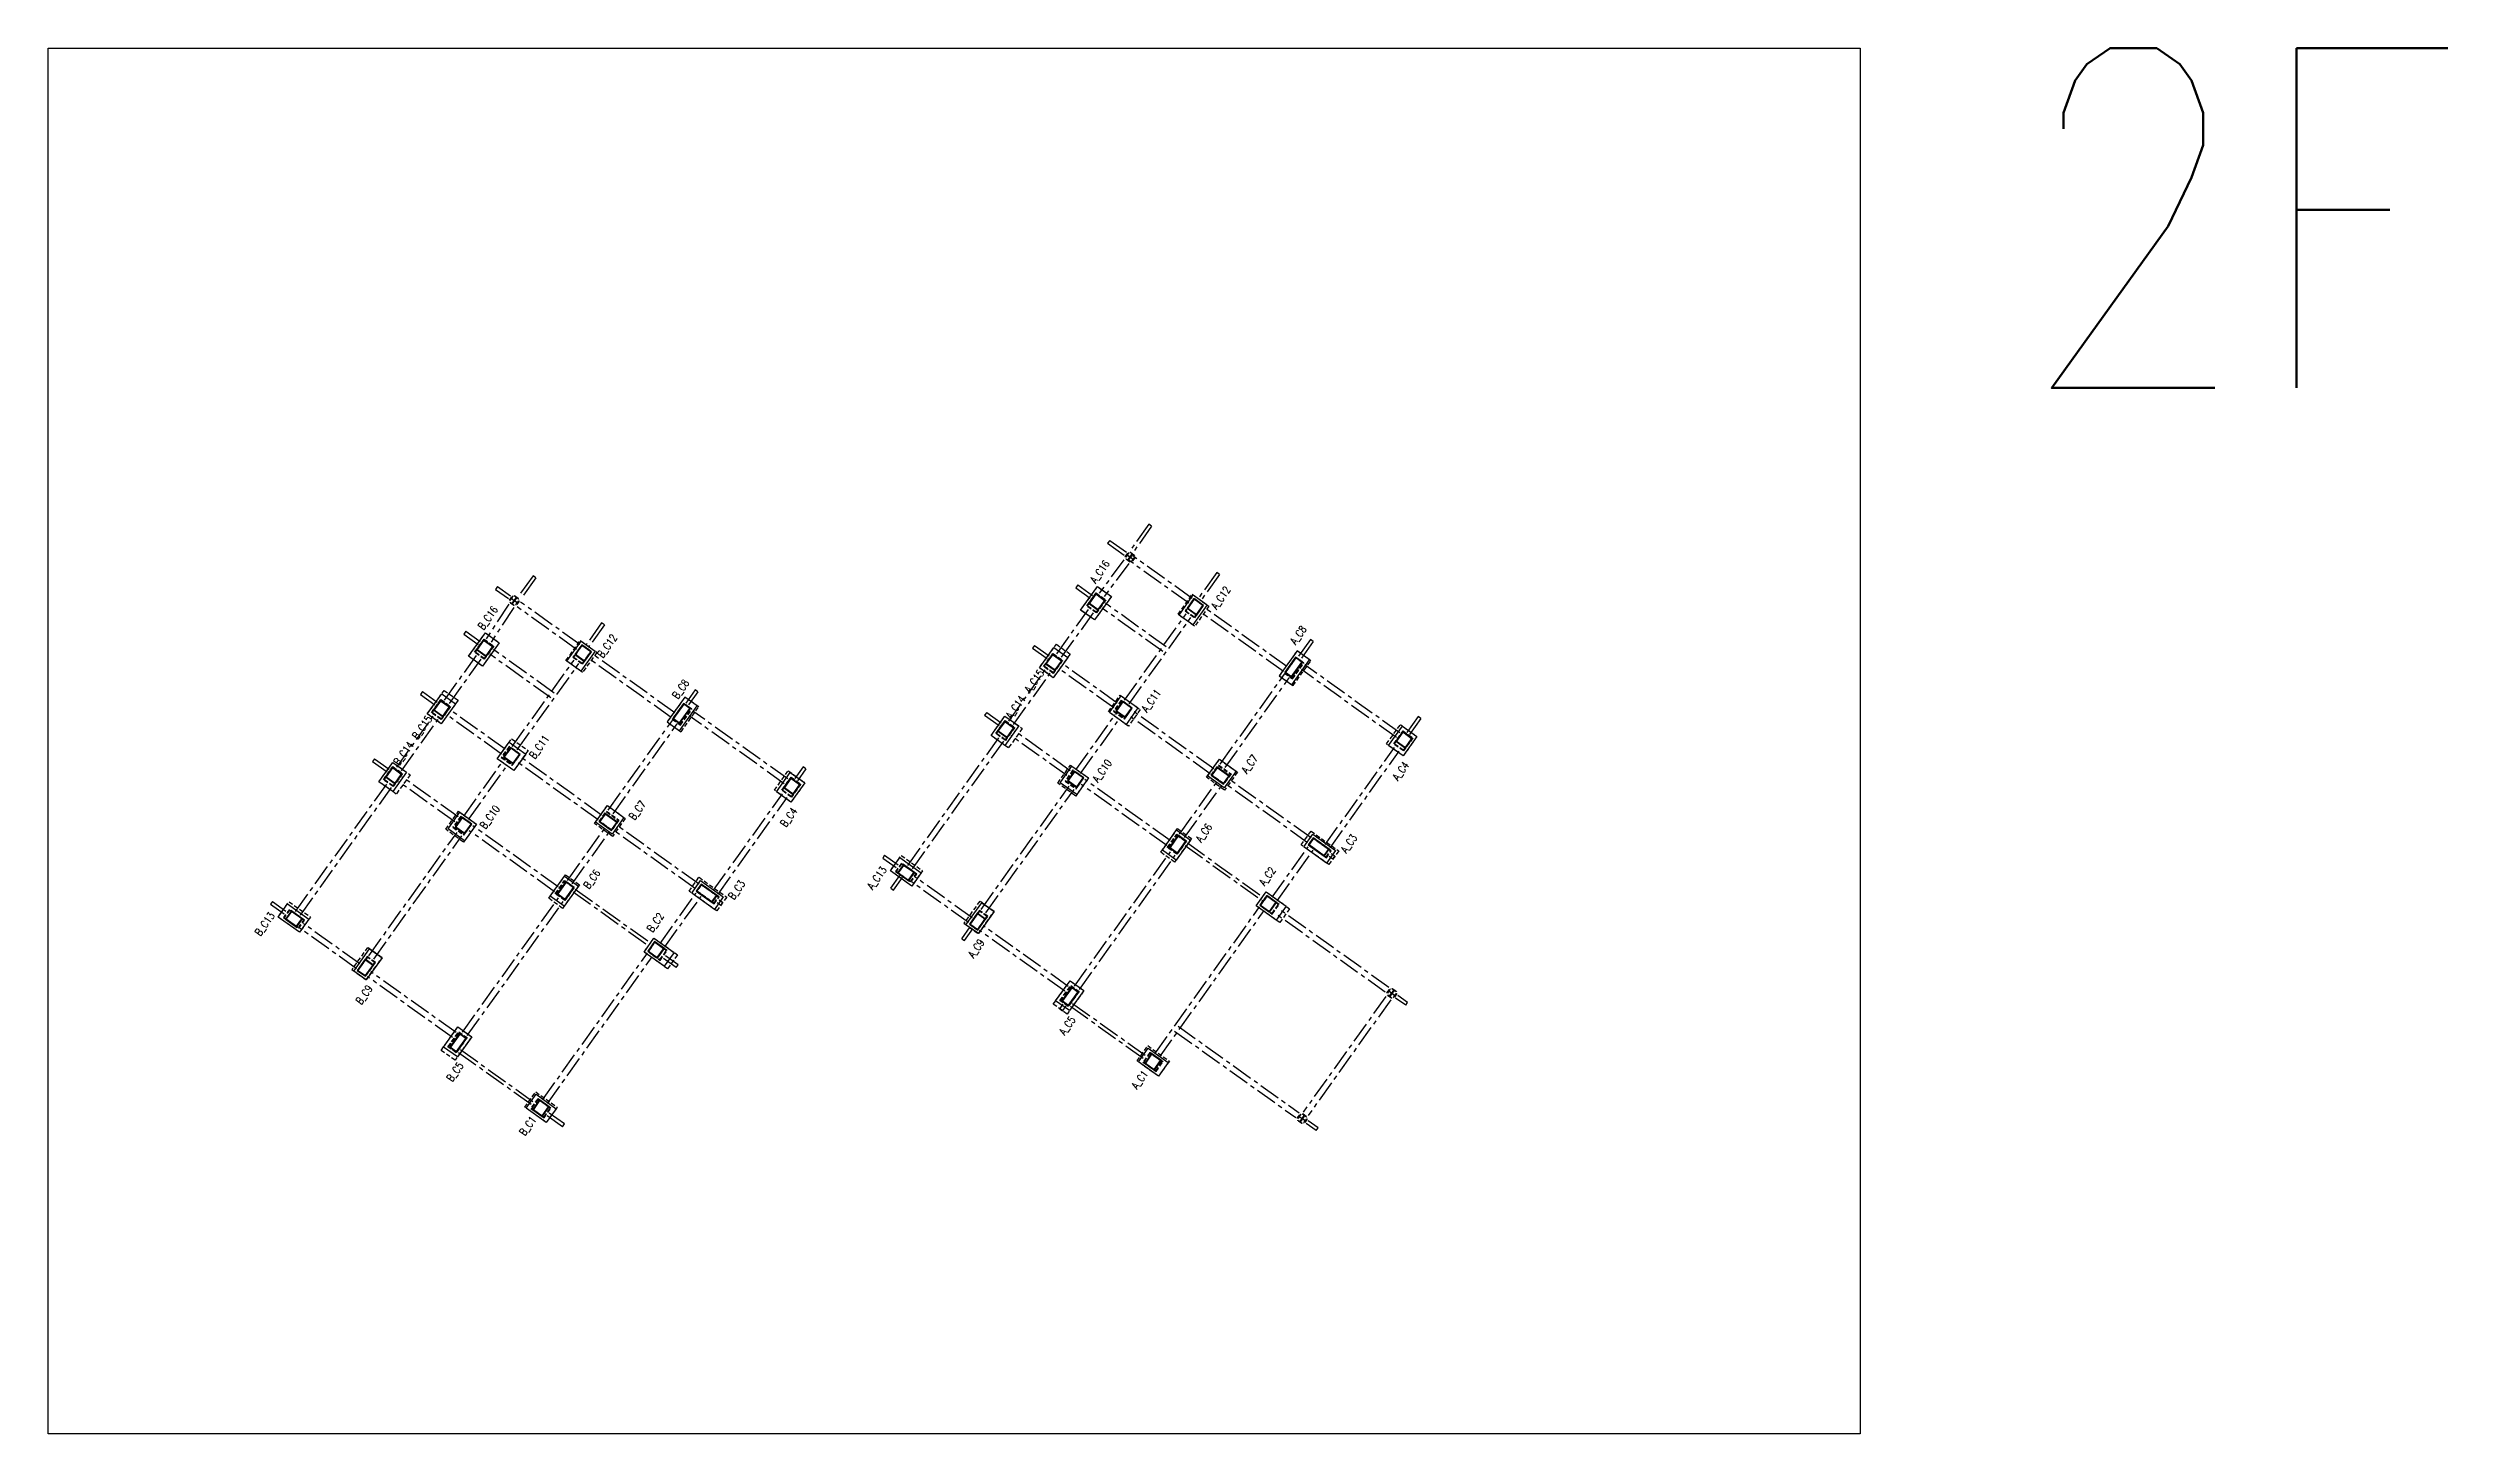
# Model space of a CAD drawing. Header units: millimetres. Extents: x 50002 to 69886, y 27475 to 200427.
# Drawn here: x 50002 to 64126, y 45786 to 53941 of the extents above; entities that cross this region are included whole.
import ezdxf
from ezdxf.enums import TextEntityAlignment as Align

# ---------------------------------------------------------------- set-up
doc = ezdxf.new("R2010")
doc.units = ezdxf.units.MM
doc.header["$LTSCALE"] = 100
doc.header["$MEASUREMENT"] = 0
doc.linetypes.add('CENTER', pattern=[2, 1.25, -0.25, 0.25, -0.25])
doc.linetypes.add('HIDDEN', pattern=[0.375, 0.25, -0.125])
for name, color, linetype in [('TC-COLUMN', 1, 'Continuous'), ('TC-TC', 4, 'Continuous'), ('TC-虛柱', 4, 'HIDDEN'), ('TC-虛鋼柱', 4, 'HIDDEN'), ('TC-鋼柱', 11, 'Continuous')]:
    doc.layers.add(name, color=color, linetype=linetype)
doc.layers.add('TC-鋼粱(隱藏)', color=183, linetype='CENTER', plot=False)
doc.styles.get("Standard").update_dxf_attribs({"font": 'txt.shx', "width": 0.8, "bigfont": 'ae.shx'})

msp = doc.modelspace()

# ---------------------------------------------------------------- linework, layer by layer
at = {"layer": 'Defpoints'}
msp.add_lwpolyline([(50002, 53941), (60666, 53941), (60666, 45786), (50002, 45786)], close=True, dxfattribs=at)
at = {"layer": 'TC-COLUMN'}
for points in [[(56260, 50714), (56161, 50576), (56079, 50634), (56178, 50772)], [(56658, 50605), (56742, 50723), (56824, 50664), (56740, 50547)], [(52477, 50362), (52576, 50500), (52657, 50442), (52558, 50304)], [(53056, 50333), (53140, 50451), (53221, 50393), (53137, 50275)], [(55837, 50295), (55921, 50413), (56003, 50354), (55918, 50236)], [(57248, 50248), (57321, 50195), (57426, 50342), (57353, 50394)], [(52234, 50023), (52319, 50141), (52400, 50082), (52316, 49965)], [(53645, 49976), (53719, 49924), (53823, 50070), (53750, 50122)], [(55552, 49896), (55633, 50010), (55715, 49952), (55633, 49838)], [(56318, 50129), (56415, 50059), (56346, 49961), (56248, 50031)], [(57891, 49837), (57973, 49951), (58058, 49890), (57977, 49776)], [(51949, 49624), (52031, 49738), (52112, 49680), (52031, 49566)], [(52715, 49857), (52813, 49787), (52743, 49690), (52646, 49759)], [(56896, 49756), (56994, 49686), (56924, 49588), (56826, 49658)], [(54289, 49565), (54370, 49679), (54456, 49618), (54374, 49504)], [(56028, 49716), (56125, 49646), (56056, 49548), (55958, 49618)], [(52425, 49444), (52523, 49374), (52453, 49276), (52356, 49346)], [(53294, 49484), (53391, 49414), (53321, 49316), (53224, 49386)], [(56560, 49222), (56644, 49340), (56725, 49281), (56641, 49163)], [(57392, 49241), (57445, 49315), (57579, 49219), (57526, 49145)], [(55085, 49010), (54959, 49100), (55014, 49178), (55140, 49087)], [(52957, 48950), (53042, 49068), (53123, 49010), (53039, 48892)], [(53790, 48969), (53842, 49043), (53976, 48947), (53924, 48873)], [(51482, 48738), (51356, 48828), (51411, 48906), (51537, 48816)], [(55497, 48912), (55570, 48860), (55477, 48730), (55404, 48782)], [(57230, 48810), (57112, 48894), (57171, 48976), (57288, 48891)], [(51894, 48640), (51968, 48588), (51874, 48458), (51801, 48510)], [(53628, 48538), (53510, 48622), (53568, 48704), (53686, 48619)], [(55932, 48335), (56017, 48453), (56098, 48395), (56014, 48277)], [(52330, 48063), (52414, 48181), (52495, 48123), (52411, 48005)], [(56537, 47891), (56419, 47975), (56477, 48057), (56595, 47972)], [(52934, 47619), (52816, 47703), (52874, 47785), (52992, 47700)]]:
    msp.add_lwpolyline(points, close=True, dxfattribs=at)
at = {"layer": 'TC-虛柱'}
for points in [[(56079, 50634), (56178, 50772), (56260, 50714), (56161, 50576)], [(56652, 50609), (56736, 50727), (56834, 50657), (56750, 50539)], [(52477, 50362), (52576, 50500), (52657, 50442), (52558, 50304)], [(53050, 50337), (53134, 50455), (53232, 50385), (53147, 50267)], [(55837, 50295), (55936, 50433), (56017, 50375), (55918, 50236)], [(57248, 50248), (57329, 50190), (57434, 50336), (57353, 50394)], [(52234, 50023), (52333, 50161), (52415, 50103), (52316, 49965)], [(53645, 49976), (53727, 49918), (53831, 50064), (53750, 50122)], [(55633, 50010), (55735, 49937), (55654, 49823), (55552, 49896)], [(56312, 50133), (56430, 50049), (56360, 49951), (56242, 50036)], [(52646, 49759), (52730, 49877), (52827, 49808), (52743, 49690)], [(57879, 49846), (57961, 49960), (58058, 49890), (57977, 49776)], [(52031, 49738), (52133, 49665), (52051, 49551), (51949, 49624)], [(56020, 49721), (56125, 49646), (56050, 49540), (55944, 49616)], [(56896, 49756), (57002, 49680), (56926, 49574), (56820, 49650)], [(54277, 49574), (54358, 49688), (54456, 49618), (54374, 49504)], [(52417, 49450), (52523, 49374), (52447, 49268), (52342, 49344)], [(53294, 49484), (53399, 49408), (53324, 49302), (53218, 49378)], [(56551, 49209), (56650, 49348), (56731, 49290), (56632, 49151)], [(55023, 49190), (55149, 49100), (55085, 49010), (54959, 49100)], [(52949, 48938), (53047, 49076), (53129, 49018), (53030, 48879)], [(51420, 48918), (51546, 48828), (51482, 48738), (51356, 48828)], [(55570, 48860), (55485, 48921), (55392, 48791), (55477, 48730)], [(57251, 48795), (57112, 48894), (57171, 48976), (57309, 48877)], [(51968, 48588), (51882, 48649), (51789, 48519), (51874, 48458)], [(53648, 48523), (53510, 48622), (53568, 48704), (53706, 48605)], [(55918, 48315), (56017, 48453), (56098, 48395), (55999, 48257)], [(52315, 48043), (52414, 48181), (52495, 48123), (52397, 47985)], [(56474, 48071), (56601, 47980), (56537, 47891), (56411, 47981)], [(52872, 47799), (52998, 47709), (52934, 47619), (52808, 47709)]]:
    msp.add_lwpolyline(points, close=True, dxfattribs=at)
for points in [[(57377, 49252), (57435, 49333), (57598, 49217), (57540, 49136), (57377, 49252)], [(53775, 48980), (53833, 49062), (53996, 48945), (53937, 48864), (53775, 48980)]]:
    msp.add_lwpolyline(points, dxfattribs=at)
at = {"layer": 'TC-虛鋼柱'}
for points in [[(56342, 50948), (56359, 50972), (56362, 50971), (56353, 50959), (56370, 50947), (56383, 50964), (56371, 50972), (56373, 50975), (56397, 50957), (56396, 50955), (56384, 50963), (56372, 50946), (56389, 50934), (56397, 50945), (56400, 50943), (56382, 50919), (56380, 50921), (56388, 50932), (56371, 50944), (56359, 50927), (56370, 50919), (56368, 50916), (56344, 50934), (56346, 50936), (56357, 50928), (56369, 50945), (56352, 50958), (56344, 50946)], [(56342, 50948), (56359, 50972), (56362, 50971), (56353, 50959), (56370, 50947), (56383, 50964), (56371, 50972), (56373, 50975), (56397, 50957), (56396, 50955), (56384, 50963), (56372, 50946), (56389, 50934), (56397, 50945), (56400, 50943), (56382, 50919), (56380, 50921), (56388, 50932), (56371, 50944), (56359, 50927), (56370, 50919), (56368, 50916), (56344, 50934), (56346, 50936), (56357, 50928), (56369, 50945), (56352, 50958), (56344, 50946)], [(52717, 50692), (52734, 50716), (52737, 50715), (52729, 50703), (52746, 50691), (52758, 50708), (52747, 50716), (52748, 50719), (52773, 50701), (52771, 50699), (52760, 50707), (52747, 50690), (52764, 50678), (52773, 50689), (52775, 50687), (52758, 50663), (52755, 50665), (52763, 50676), (52746, 50688), (52734, 50671), (52745, 50663), (52744, 50661), (52719, 50678), (52721, 50680), (52732, 50672), (52745, 50689), (52727, 50702), (52719, 50690)], [(52717, 50692), (52734, 50716), (52737, 50715), (52729, 50703), (52746, 50691), (52758, 50708), (52747, 50716), (52748, 50719), (52773, 50701), (52771, 50699), (52760, 50707), (52747, 50690), (52764, 50678), (52773, 50689), (52775, 50687), (52758, 50663), (52755, 50665), (52763, 50676), (52746, 50688), (52734, 50671), (52745, 50663), (52744, 50661), (52719, 50678), (52721, 50680), (52732, 50672), (52745, 50689), (52727, 50702), (52719, 50690)], [(56170, 50735), (56227, 50694), (56172, 50617), (56115, 50658)], [(56170, 50735), (56227, 50694), (56172, 50617), (56115, 50658)], [(56171, 50731), (56223, 50693), (56171, 50621), (56119, 50658)], [(56171, 50731), (56223, 50693), (56171, 50621), (56119, 50658)], [(56751, 50588), (56803, 50661), (56746, 50702), (56694, 50629)], [(56751, 50588), (56803, 50661), (56746, 50702), (56694, 50629)], [(56750, 50592), (56799, 50660), (56747, 50698), (56698, 50629)], [(56750, 50592), (56799, 50660), (56747, 50698), (56698, 50629)], [(52568, 50463), (52625, 50422), (52569, 50345), (52512, 50386)], [(52568, 50463), (52625, 50422), (52569, 50345), (52512, 50386)], [(52568, 50459), (52620, 50422), (52569, 50349), (52517, 50386)], [(52568, 50459), (52620, 50422), (52569, 50349), (52517, 50386)], [(53148, 50316), (53200, 50389), (53144, 50430), (53091, 50357)], [(53148, 50316), (53200, 50389), (53144, 50430), (53091, 50357)], [(53147, 50320), (53196, 50388), (53144, 50426), (53095, 50357)], [(53147, 50320), (53196, 50388), (53144, 50426), (53095, 50357)], [(55916, 50379), (55973, 50339), (55918, 50261), (55861, 50302)], [(55916, 50379), (55973, 50339), (55918, 50261), (55861, 50302)], [(55917, 50375), (55969, 50338), (55917, 50266), (55865, 50303)], [(55917, 50375), (55969, 50338), (55917, 50266), (55865, 50303)], [(57326, 50229), (57393, 50322), (57344, 50357), (57278, 50263)], [(57326, 50229), (57393, 50322), (57344, 50357), (57278, 50263)], [(57326, 50233), (57389, 50321), (57345, 50353), (57282, 50264)], [(57326, 50233), (57389, 50321), (57345, 50353), (57282, 50264)], [(52314, 50108), (52371, 50067), (52315, 49990), (52258, 50030)], [(52314, 50108), (52371, 50067), (52315, 49990), (52258, 50030)], [(52314, 50103), (52366, 50066), (52315, 49994), (52263, 50031)], [(52314, 50103), (52366, 50066), (52315, 49994), (52263, 50031)], [(53724, 49957), (53791, 50050), (53742, 50085), (53675, 49992)], [(53724, 49957), (53791, 50050), (53742, 50085), (53675, 49992)], [(53723, 49961), (53787, 50050), (53743, 50081), (53679, 49992)], [(53723, 49961), (53787, 50050), (53743, 50081), (53679, 49992)], [(56337, 49992), (56383, 50057), (56318, 50104), (56272, 50039)], [(56337, 49992), (56383, 50057), (56318, 50104), (56272, 50039)], [(56336, 49996), (56379, 50057), (56319, 50100), (56276, 50040)], [(56336, 49996), (56379, 50057), (56319, 50100), (56276, 50040)], [(55634, 49985), (55691, 49944), (55636, 49867), (55579, 49908)], [(55634, 49985), (55691, 49944), (55636, 49867), (55579, 49908)], [(55635, 49981), (55687, 49943), (55635, 49871), (55583, 49908)], [(55635, 49981), (55687, 49943), (55635, 49871), (55583, 49908)], [(57977, 49923), (58034, 49882), (57979, 49805), (57922, 49846)], [(57977, 49923), (58034, 49882), (57979, 49805), (57922, 49846)], [(57978, 49919), (58030, 49882), (57978, 49809), (57926, 49846)], [(57978, 49919), (58030, 49882), (57978, 49809), (57926, 49846)], [(52734, 49720), (52781, 49785), (52716, 49832), (52669, 49767)], [(52734, 49720), (52781, 49785), (52716, 49832), (52669, 49767)], [(52734, 49725), (52777, 49785), (52717, 49828), (52674, 49768)], [(52734, 49725), (52777, 49785), (52717, 49828), (52674, 49768)], [(56891, 49723), (56964, 49670), (56920, 49609), (56847, 49662)], [(56891, 49723), (56964, 49670), (56920, 49609), (56847, 49662)], [(52031, 49713), (52088, 49672), (52033, 49595), (51976, 49636)], [(52031, 49713), (52088, 49672), (52033, 49595), (51976, 49636)], [(52032, 49709), (52084, 49672), (52032, 49599), (51980, 49636)], [(52032, 49709), (52084, 49672), (52032, 49599), (51980, 49636)], [(54375, 49651), (54432, 49610), (54377, 49533), (54320, 49574)], [(54375, 49651), (54432, 49610), (54377, 49533), (54320, 49574)], [(54376, 49647), (54428, 49610), (54376, 49537), (54324, 49574)], [(54376, 49647), (54428, 49610), (54376, 49537), (54324, 49574)], [(56052, 49582), (56098, 49647), (56033, 49693), (55987, 49628)], [(56052, 49582), (56098, 49647), (56033, 49693), (55987, 49628)], [(56051, 49586), (56094, 49646), (56034, 49689), (55991, 49629)], [(56051, 49586), (56094, 49646), (56034, 49689), (55991, 49629)], [(56891, 49718), (56960, 49669), (56920, 49613), (56851, 49662)], [(56891, 49718), (56960, 49669), (56920, 49613), (56851, 49662)], [(53288, 49451), (53362, 49398), (53318, 49337), (53245, 49390)], [(53288, 49451), (53362, 49398), (53318, 49337), (53245, 49390)], [(53289, 49446), (53357, 49398), (53317, 49341), (53249, 49390)], [(53289, 49446), (53357, 49398), (53317, 49341), (53249, 49390)], [(52449, 49310), (52496, 49375), (52431, 49421), (52384, 49356)], [(52449, 49310), (52496, 49375), (52431, 49421), (52384, 49356)], [(52449, 49314), (52492, 49374), (52432, 49417), (52389, 49357)], [(52449, 49314), (52492, 49374), (52432, 49417), (52389, 49357)], [(56645, 49315), (56702, 49274), (56646, 49197), (56589, 49237)], [(56645, 49315), (56702, 49274), (56646, 49197), (56589, 49237)], [(56645, 49310), (56697, 49273), (56646, 49201), (56594, 49238)], [(56645, 49310), (56697, 49273), (56646, 49201), (56594, 49238)], [(57525, 49177), (57554, 49218), (57448, 49294), (57419, 49253)], [(57525, 49177), (57554, 49218), (57448, 49294), (57419, 49253)], [(57524, 49181), (57550, 49217), (57449, 49289), (57423, 49254)], [(57524, 49181), (57550, 49217), (57449, 49289), (57423, 49254)], [(53042, 49043), (53099, 49002), (53044, 48925), (52987, 48965)], [(53042, 49043), (53099, 49002), (53044, 48925), (52987, 48965)], [(53043, 49039), (53095, 49001), (53043, 48929), (52991, 48966)], [(53043, 49039), (53095, 49001), (53043, 48929), (52991, 48966)], [(53922, 48905), (53951, 48946), (53846, 49022), (53817, 48981)], [(53922, 48905), (53951, 48946), (53846, 49022), (53817, 48981)], [(53922, 48910), (53947, 48945), (53846, 49017), (53821, 48982)], [(53922, 48910), (53947, 48945), (53846, 49017), (53821, 48982)], [(55079, 49033), (55114, 49081), (55025, 49145), (54990, 49096)], [(55079, 49033), (55114, 49081), (55025, 49145), (54990, 49096)], [(55078, 49037), (55110, 49081), (55025, 49141), (54994, 49097)], [(55078, 49037), (55110, 49081), (55025, 49141), (54994, 49097)], [(51477, 48761), (51512, 48809), (51422, 48873), (51387, 48825)], [(51477, 48761), (51512, 48809), (51422, 48873), (51387, 48825)], [(57207, 48845), (57247, 48902), (57174, 48955), (57133, 48898)], [(57207, 48845), (57247, 48902), (57174, 48955), (57133, 48898)], [(57206, 48849), (57243, 48902), (57175, 48950), (57137, 48898)], [(57206, 48849), (57243, 48902), (57175, 48950), (57137, 48898)], [(51476, 48765), (51507, 48809), (51423, 48869), (51391, 48825)], [(51476, 48765), (51507, 48809), (51423, 48869), (51391, 48825)], [(55473, 48751), (55532, 48832), (55483, 48867), (55425, 48786)], [(55473, 48751), (55532, 48832), (55483, 48867), (55425, 48786)], [(55473, 48755), (55527, 48831), (55483, 48863), (55429, 48786)], [(55473, 48755), (55527, 48831), (55483, 48863), (55429, 48786)], [(51871, 48479), (51929, 48560), (51880, 48595), (51822, 48514)], [(51871, 48479), (51929, 48560), (51880, 48595), (51822, 48514)], [(51870, 48483), (51925, 48559), (51881, 48591), (51826, 48514)], [(51870, 48483), (51925, 48559), (51881, 48591), (51826, 48514)], [(53604, 48573), (53645, 48630), (53572, 48683), (53531, 48626)], [(53604, 48573), (53645, 48630), (53572, 48683), (53531, 48626)], [(53603, 48578), (53641, 48630), (53572, 48679), (53535, 48626)], [(53603, 48578), (53641, 48630), (53572, 48679), (53535, 48626)], [(56021, 48425), (56070, 48390), (56006, 48301), (55957, 48336)], [(56021, 48425), (56070, 48390), (56006, 48301), (55957, 48336)], [(56022, 48421), (56066, 48390), (56005, 48305), (55961, 48337)], [(56022, 48421), (56066, 48390), (56005, 48305), (55961, 48337)], [(57882, 48381), (57899, 48406), (57901, 48404), (57893, 48393), (57910, 48380), (57923, 48397), (57911, 48406), (57913, 48408), (57937, 48391), (57936, 48388), (57924, 48396), (57912, 48379), (57929, 48367), (57937, 48378), (57940, 48377), (57922, 48352), (57920, 48354), (57928, 48365), (57911, 48378), (57899, 48360), (57910, 48352), (57908, 48350), (57884, 48367), (57886, 48370), (57897, 48362), (57909, 48379), (57892, 48391), (57884, 48380)], [(57882, 48381), (57899, 48406), (57901, 48404), (57893, 48393), (57910, 48380), (57923, 48397), (57911, 48406), (57913, 48408), (57937, 48391), (57936, 48388), (57924, 48396), (57912, 48379), (57929, 48367), (57937, 48378), (57940, 48377), (57922, 48352), (57920, 48354), (57928, 48365), (57911, 48378), (57899, 48360), (57910, 48352), (57908, 48350), (57884, 48367), (57886, 48370), (57897, 48362), (57909, 48379), (57892, 48391), (57884, 48380)], [(52419, 48153), (52468, 48119), (52404, 48029), (52355, 48064)], [(52419, 48153), (52468, 48119), (52404, 48029), (52355, 48064)], [(52419, 48149), (52463, 48118), (52403, 48033), (52359, 48065)], [(52419, 48149), (52463, 48118), (52403, 48033), (52359, 48065)], [(56523, 47919), (56564, 47976), (56486, 48031), (56446, 47974)], [(56523, 47919), (56564, 47976), (56486, 48031), (56446, 47974)], [(56522, 47923), (56559, 47975), (56487, 48027), (56450, 47975)], [(56522, 47923), (56559, 47975), (56487, 48027), (56450, 47975)], [(52921, 47647), (52961, 47704), (52884, 47759), (52843, 47702)], [(52921, 47647), (52961, 47704), (52884, 47759), (52843, 47702)], [(52920, 47651), (52957, 47703), (52885, 47755), (52847, 47703)], [(52920, 47651), (52957, 47703), (52885, 47755), (52847, 47703)], [(57354, 47644), (57372, 47668), (57374, 47667), (57366, 47655), (57383, 47643), (57395, 47660), (57384, 47668), (57386, 47671), (57410, 47653), (57408, 47651), (57397, 47659), (57385, 47642), (57402, 47630), (57410, 47641), (57412, 47639), (57395, 47615), (57393, 47617), (57401, 47628), (57384, 47640), (57371, 47623), (57383, 47615), (57381, 47612), (57357, 47630), (57358, 47632), (57370, 47624), (57382, 47641), (57365, 47653), (57357, 47642)], [(57354, 47644), (57372, 47668), (57374, 47667), (57366, 47655), (57383, 47643), (57395, 47660), (57384, 47668), (57386, 47671), (57410, 47653), (57408, 47651), (57397, 47659), (57385, 47642), (57402, 47630), (57410, 47641), (57412, 47639), (57395, 47615), (57393, 47617), (57401, 47628), (57384, 47640), (57371, 47623), (57383, 47615), (57381, 47612), (57357, 47630), (57358, 47632), (57370, 47624), (57382, 47641), (57365, 47653), (57357, 47642)]]:
    msp.add_lwpolyline(points, close=True, dxfattribs=at)
at = {"layer": 'TC-鋼柱'}
for points in [[(56183, 50633), (56224, 50690), (56167, 50731), (56126, 50674)], [(56183, 50637), (56220, 50689), (56168, 50727), (56131, 50675)], [(56762, 50604), (56803, 50661), (56746, 50702), (56705, 50645)], [(56761, 50608), (56799, 50660), (56747, 50698), (56709, 50645)], [(52581, 50361), (52622, 50418), (52565, 50459), (52524, 50402)], [(52580, 50365), (52617, 50417), (52565, 50455), (52528, 50403)], [(53160, 50332), (53200, 50389), (53144, 50430), (53103, 50373)], [(53159, 50336), (53196, 50388), (53144, 50426), (53107, 50374)], [(55929, 50278), (55970, 50335), (55913, 50375), (55872, 50318)], [(55929, 50282), (55966, 50334), (55914, 50371), (55877, 50319)], [(57385, 50328), (57344, 50357), (57280, 50268), (57321, 50238)], [(57381, 50327), (57345, 50353), (57285, 50268), (57320, 50243)], [(52327, 50006), (52368, 50063), (52311, 50103), (52270, 50047)], [(52326, 50010), (52363, 50062), (52311, 50099), (52274, 50047)], [(53783, 50056), (53742, 50085), (53678, 49996), (53719, 49967)], [(53778, 50055), (53743, 50081), (53682, 49996), (53718, 49971)], [(56343, 50000), (56383, 50057), (56326, 50098), (56286, 50041)], [(56342, 50005), (56379, 50057), (56327, 50094), (56290, 50042)], [(55647, 49883), (55688, 49940), (55631, 49981), (55590, 49924)], [(55647, 49887), (55684, 49939), (55632, 49977), (55594, 49924)], [(57991, 49821), (58032, 49878), (57975, 49919), (57934, 49862)], [(57990, 49825), (58027, 49877), (57975, 49915), (57938, 49863)], [(52740, 49729), (52781, 49785), (52724, 49826), (52683, 49769)], [(52740, 49733), (52777, 49785), (52725, 49822), (52687, 49770)], [(52045, 49611), (52086, 49668), (52029, 49709), (51988, 49652)], [(52044, 49615), (52081, 49667), (52029, 49705), (51992, 49653)], [(54388, 49549), (54429, 49606), (54372, 49647), (54331, 49590)], [(54388, 49553), (54425, 49606), (54373, 49643), (54336, 49591)], [(56058, 49590), (56098, 49647), (56041, 49687), (56001, 49630)], [(56057, 49594), (56094, 49646), (56042, 49683), (56005, 49631)], [(56920, 49609), (56955, 49658), (56882, 49710), (56847, 49662)], [(56920, 49613), (56951, 49657), (56883, 49706), (56851, 49662)], [(53318, 49337), (53353, 49386), (53280, 49438), (53245, 49390)], [(52455, 49318), (52496, 49375), (52439, 49416), (52398, 49359)], [(52455, 49322), (52492, 49374), (52440, 49411), (52402, 49359)], [(53317, 49341), (53349, 49385), (53280, 49434), (53249, 49390)], [(56649, 49201), (56702, 49274), (56653, 49309), (56600, 49236)], [(56649, 49205), (56697, 49273), (56653, 49305), (56605, 49236)], [(57513, 49186), (57542, 49227), (57448, 49294), (57419, 49253)], [(57512, 49190), (57537, 49226), (57449, 49289), (57423, 49254)], [(53047, 48929), (53099, 49002), (53050, 49037), (52998, 48964)], [(53046, 48933), (53095, 49001), (53051, 49033), (53002, 48964)], [(53910, 48914), (53939, 48955), (53846, 49022), (53817, 48981)], [(53909, 48918), (53935, 48954), (53846, 49017), (53821, 48982)], [(55067, 49041), (55102, 49090), (55037, 49137), (55002, 49088)], [(55066, 49045), (55098, 49089), (55037, 49132), (55006, 49088)], [(57190, 48857), (57231, 48914), (57174, 48955), (57133, 48898)], [(57190, 48861), (57227, 48913), (57175, 48950), (57137, 48898)], [(51464, 48769), (51499, 48818), (51434, 48865), (51399, 48816)], [(51464, 48774), (51495, 48817), (51435, 48860), (51404, 48817)], [(55473, 48751), (55520, 48816), (55471, 48851), (55425, 48786)], [(55473, 48755), (55516, 48815), (55472, 48846), (55429, 48786)], [(53588, 48585), (53629, 48642), (53572, 48683), (53531, 48626)], [(53587, 48589), (53624, 48641), (53572, 48679), (53535, 48626)], [(51871, 48479), (51918, 48544), (51869, 48579), (51822, 48514)], [(51870, 48483), (51913, 48543), (51869, 48575), (51826, 48514)], [(56009, 48305), (56067, 48386), (56026, 48415), (55968, 48334)], [(56008, 48309), (56063, 48386), (56027, 48411), (55972, 48335)], [(52407, 48033), (52465, 48114), (52424, 48144), (52366, 48062)], [(52406, 48037), (52460, 48114), (52425, 48139), (52370, 48063)], [(56513, 47926), (56554, 47983), (56497, 48024), (56456, 47967)], [(56512, 47931), (56549, 47983), (56497, 48020), (56460, 47968)], [(52910, 47654), (52951, 47711), (52894, 47752), (52853, 47695)], [(52910, 47659), (52947, 47711), (52895, 47748), (52858, 47696)]]:
    msp.add_lwpolyline(points, close=True, dxfattribs=at)
at = {"layer": 'TC-鋼粱(隱藏)'}
for p, q in [((56481, 51140), (56372, 50987)), ((56497, 51128), (56481, 51140)), ((56250, 51044), (56238, 51028)), ((56238, 51028), (56336, 50958)), ((56250, 51044), (56348, 50974)), ((56497, 51128), (56389, 50976)), ((56334, 50929), (56189, 50734)), ((56362, 50908), (56217, 50713)), ((56715, 50675), (56365, 50925)), ((56735, 50703), (56386, 50953)), ((56880, 50855), (56768, 50698)), ((56896, 50843), (56880, 50855)), ((52647, 50772), (52636, 50756)), ((52636, 50756), (52712, 50702)), ((52647, 50772), (52723, 50718)), ((52856, 50836), (52770, 50716)), ((52872, 50824), (52786, 50704)), ((52872, 50824), (52856, 50836)), ((56062, 50782), (56050, 50765)), ((56050, 50765), (56136, 50704)), ((56062, 50782), (56148, 50720)), ((56896, 50843), (56784, 50687)), ((52713, 50669), (52581, 50465)), ((52743, 50650), (52610, 50446)), ((53112, 50403), (52763, 50653)), ((53132, 50432), (52783, 50681)), ((55938, 50376), (56125, 50638)), ((55967, 50356), (56154, 50617)), ((56563, 50390), (56205, 50646)), ((56583, 50418), (56225, 50674)), ((56337, 50103), (56700, 50612)), ((56365, 50083), (56728, 50591)), ((57272, 50273), (56786, 50621)), ((57293, 50302), (56807, 50649)), ((52460, 50510), (52448, 50493)), ((52448, 50493), (52533, 50432)), ((52460, 50510), (52545, 50449)), ((53260, 50559), (53166, 50426)), ((53277, 50547), (53182, 50415)), ((53277, 50547), (53260, 50559)), ((55808, 50426), (55796, 50410)), ((55808, 50426), (55893, 50365)), ((57431, 50461), (57361, 50363)), ((57447, 50449), (57378, 50352)), ((57447, 50449), (57431, 50461)), ((52336, 50104), (52523, 50366)), ((52364, 50084), (52551, 50346)), ((52960, 50118), (52602, 50374)), ((52981, 50146), (52623, 50402)), ((52734, 49831), (53098, 50340)), ((52763, 49811), (53126, 50319)), ((53670, 50001), (53184, 50349)), ((53690, 50030), (53204, 50377)), ((55796, 50410), (55882, 50349)), ((56274, 50059), (55951, 50290)), ((56294, 50087), (55971, 50319)), ((57958, 49912), (57398, 50312)), ((52205, 50154), (52194, 50138)), ((52205, 50154), (52291, 50093)), ((53811, 50165), (53756, 50087)), ((53827, 50153), (53772, 50076)), ((53827, 50153), (53811, 50165)), ((55656, 49981), (55871, 50282)), ((55684, 49961), (55900, 50262)), ((56901, 49728), (57279, 50257)), ((56929, 49707), (57307, 50236)), ((57937, 49884), (57378, 50284)), ((52054, 49709), (52269, 50010)), ((52194, 50138), (52279, 50077)), ((52671, 49787), (52348, 50018)), ((52692, 49816), (52368, 50047)), ((54335, 49612), (53776, 50012)), ((54355, 49641), (53796, 50040)), ((55526, 50031), (55514, 50015)), ((55514, 50015), (55600, 49954)), ((55526, 50031), (55611, 49970)), ((56050, 49693), (56283, 50019)), ((56842, 49671), (56364, 50013)), ((56862, 49700), (56384, 50042)), ((58066, 50007), (57999, 49914)), ((58082, 49996), (58066, 50007)), ((52082, 49689), (52297, 49990)), ((53298, 49456), (53676, 49985)), ((53327, 49435), (53705, 49964)), ((55061, 49132), (55597, 49882)), ((55089, 49111), (55626, 49862)), ((55998, 49660), (55668, 49896)), ((56018, 49689), (55689, 49924)), ((56079, 49673), (56311, 49998)), ((58082, 49996), (58015, 49902)), ((51923, 49759), (51912, 49743)), ((51912, 49743), (51997, 49682)), ((51923, 49759), (52009, 49698)), ((52448, 49422), (52680, 49747)), ((52476, 49401), (52709, 49726)), ((53239, 49400), (52762, 49741)), ((53260, 49428), (52782, 49770)), ((57519, 49255), (57926, 49825)), ((57547, 49235), (57954, 49804)), ((51458, 48860), (51995, 49610)), ((51487, 48839), (52023, 49590)), ((52395, 49388), (52066, 49624)), ((52415, 49417), (52086, 49652)), ((54446, 49711), (54397, 49642)), ((54462, 49699), (54413, 49630)), ((54462, 49699), (54446, 49711)), ((55493, 48872), (56012, 49598)), ((56586, 49249), (56083, 49608)), ((56606, 49278), (56104, 49637)), ((56661, 49315), (56882, 49624)), ((56690, 49295), (56911, 49604)), ((57415, 49265), (56933, 49610)), ((57436, 49293), (56953, 49638)), ((53917, 48983), (54324, 49553)), ((53945, 48963), (54352, 49532)), ((55521, 48852), (56040, 49578)), ((51890, 48600), (52409, 49326)), ((51919, 48580), (52438, 49306)), ((52983, 48977), (52481, 49336)), ((53004, 49006), (52501, 49365)), ((53059, 49043), (53280, 49352)), ((53087, 49023), (53308, 49332)), ((53813, 48993), (53331, 49338)), ((53833, 49021), (53351, 49366)), ((54925, 49192), (54914, 49175)), ((54914, 49175), (54993, 49119)), ((54925, 49192), (55005, 49135)), ((56043, 48422), (56608, 49212)), ((56072, 48401), (56636, 49191)), ((56695, 49248), (57143, 48928)), ((56707, 49264), (57154, 48944)), ((57206, 48944), (57419, 49241)), ((57235, 48923), (57447, 49221)), ((57563, 49168), (57542, 49184)), ((57575, 49185), (57553, 49200)), ((57563, 49168), (57575, 49185)), ((54962, 48998), (55015, 49072)), ((54978, 48986), (55031, 49060)), ((55419, 48795), (55088, 49033)), ((55440, 48824), (55108, 49061)), ((51323, 48920), (51311, 48903)), ((51311, 48903), (51391, 48847)), ((51323, 48920), (51402, 48863)), ((52441, 48150), (53006, 48940)), ((52469, 48130), (53034, 48919)), ((53093, 48976), (53540, 48656)), ((53104, 48992), (53552, 48672)), ((53604, 48672), (53816, 48969)), ((53632, 48652), (53845, 48949)), ((53961, 48896), (53939, 48912)), ((53972, 48913), (53951, 48928)), ((53961, 48896), (53972, 48913)), ((54962, 48998), (54978, 48986)), ((56515, 48023), (57132, 48887)), ((57892, 48414), (57242, 48878)), ((51817, 48524), (51485, 48761)), ((51837, 48552), (51506, 48789)), ((55379, 48700), (55429, 48770)), ((55395, 48689), (55445, 48759)), ((55985, 48391), (55484, 48749)), ((56005, 48420), (55505, 48777)), ((56543, 48003), (57160, 48866)), ((57872, 48385), (57222, 48850)), ((52912, 47752), (53529, 48615)), ((52941, 47731), (53558, 48594)), ((53711, 48546), (53635, 48600)), ((55379, 48700), (55395, 48689)), ((52382, 48119), (51882, 48477)), ((52403, 48148), (51902, 48505)), ((53699, 48530), (53624, 48584)), ((53699, 48530), (53711, 48546)), ((55956, 48287), (55977, 48316)), ((56032, 48320), (56461, 48013)), ((57876, 48361), (57389, 47680)), ((57904, 48340), (57418, 47660)), ((57992, 48309), (57933, 48350)), ((58003, 48325), (57945, 48367)), ((57992, 48309), (58003, 48325)), ((55956, 48287), (55973, 48276)), ((55973, 48276), (55993, 48304)), ((56020, 48303), (56449, 47996)), ((56652, 48186), (57365, 47676)), ((52418, 48031), (52847, 47725)), ((52429, 48048), (52858, 47741)), ((56632, 48157), (57345, 47648)), ((53030, 47594), (52940, 47658)), ((53042, 47610), (52952, 47674)), ((53030, 47594), (53042, 47610)), ((57465, 47571), (57406, 47613)), ((57476, 47587), (57418, 47629)), ((57465, 47571), (57476, 47587))]:
    msp.add_line(p, q, dxfattribs=at)

# ---------------------------------------------------------------- texts
at = {"layer": 'Defpoints', "color": 2, "width": 0.8}
msp.add_text('2F', height=2000, rotation=360, dxfattribs=at).set_placement((61589, 53941), align=Align.TOP_LEFT)
at = {"layer": 'TC-TC', "width": 0.8}
for s, p in [('A_C16', (56192, 50860)), ('A_C12', (56903, 50706)), ('B_C16', (52590, 50588)), ('B_C12', (53292, 50423)), ('A_C8', (57360, 50487)), ('B_C8', (53725, 50169)), ('A_C15', (55806, 50216)), ('A_C11', (56494, 50101)), ('B_C15', (52203, 49944)), ('A_C14', (55696, 50063)), ('B_C11', (52892, 49829)), ('B_C14', (52094, 49791)), ('A_C10', (56205, 49688)), ('A_C7', (57073, 49728)), ('A_C4', (57963, 49687)), ('B_C10', (52602, 49416)), ('B_C7', (53470, 49456)), ('B_C4', (54361, 49415)), ('A_C6', (56804, 49323)), ('A_C3', (57658, 49260)), ('B_C6', (53202, 49051)), ('B_C3', (54055, 48988)), ('A_C13', (54880, 49058)), ('A_C2', (57178, 49068)), ('B_C13', (51277, 48787)), ('B_C2', (53576, 48796)), ('A_C9', (55464, 48643)), ('B_C9', (51862, 48371)), ('A_C5', (56000, 48189)), ('B_C5', (52397, 47917)), ('A_C1', (56427, 47871)), ('B_C1', (52825, 47599))]:
    msp.add_text(s, height=45, rotation=54.44, dxfattribs=at).set_placement(p, align=Align.MIDDLE_CENTER)

doc.saveas('drawing.dxf')
